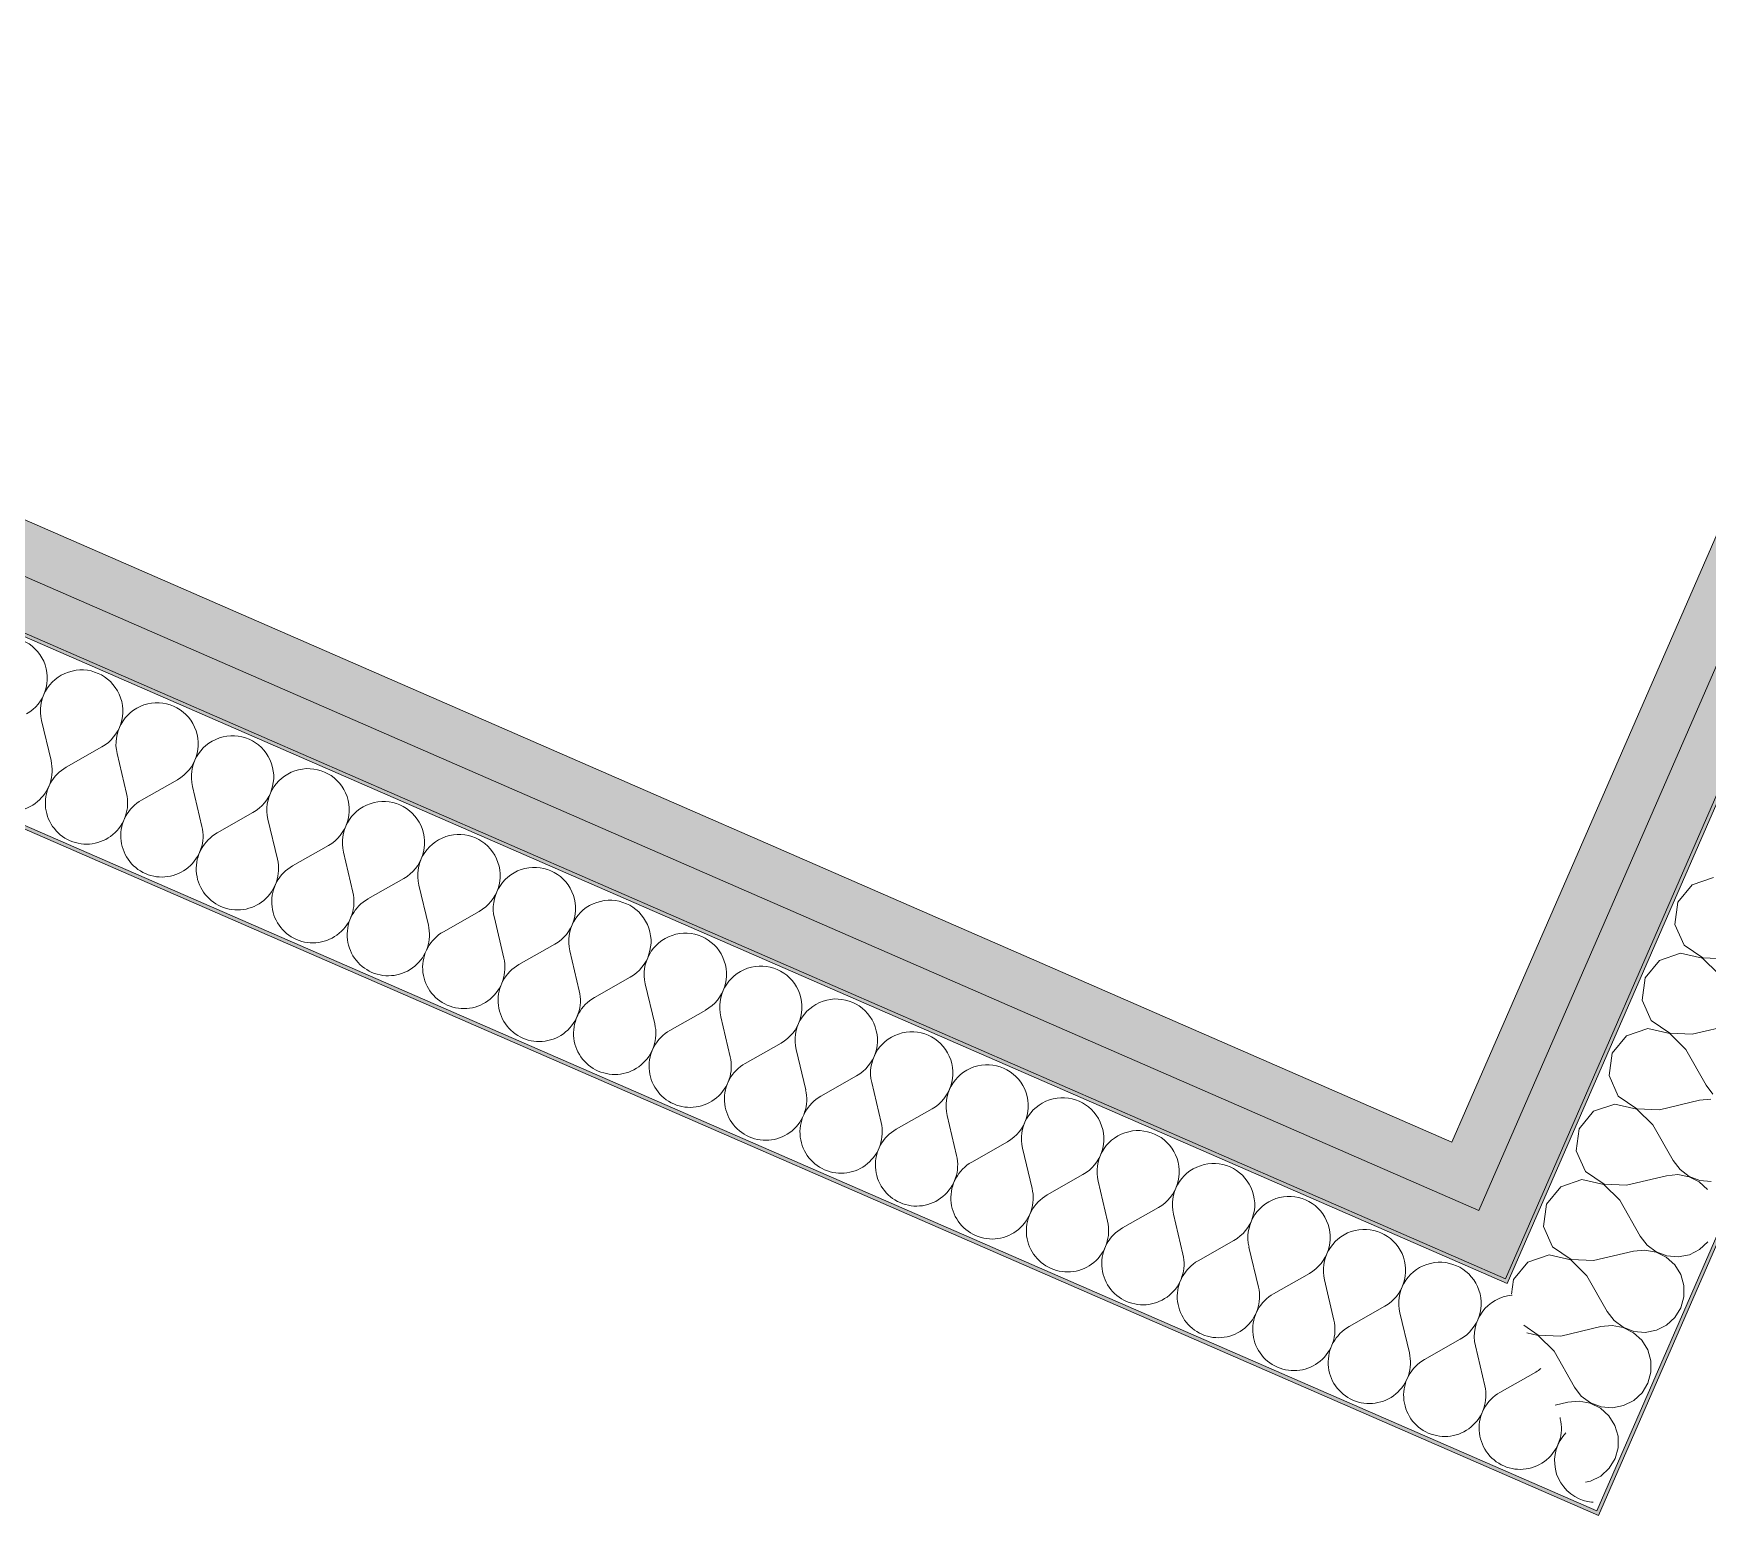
# Model space of a CAD drawing. Header units: millimetres. Extents: x -50172 to 90294, y -80883 to 25069.
# Drawn here: x -24158.6 to -23674.4, y -32461.8 to -32033.2 of the extents above; entities that cross this region are included whole.
import ezdxf

# ---------------------------------------------------------------- set-up
doc = ezdxf.new("R2010")
doc.units = ezdxf.units.MM
doc.header["$MEASUREMENT"] = 0
doc.layers.add('New_A-25-M_Wall_Int', color=7, linetype='Continuous')
doc.layers.add('New_A-25-M_Wall_Int_Pen_No__1', color=7, linetype='Continuous', lineweight=13)
doc.layers.add('New_A-25-M_Wall_Int_Pen_No__107', color=7, linetype='Continuous', lineweight=15, true_color=0xa6a6a6)

# ---------------------------------------------------------------- blocks, each defined once
blk = doc.blocks.new('*X483')
at = {"layer": 'New_A-25-M_Wall_Int_Pen_No__107', "linetype": 'Continuous'}
for p, q in [((-23672.68, -32277.32), (-23678.84, -32279.43)), ((-23678.84, -32279.43), (-23682.97, -32284.45)), ((-23682.97, -32284.45), (-23683.84, -32290.9)), ((-23683.84, -32290.9), (-23681.19, -32296.84)), ((-23681.19, -32296.84), (-23675.82, -32300.51)), ((-23688.35, -32301.25), (-23692.49, -32306.28)), ((-23682.2, -32299.15), (-23688.35, -32301.25)), ((-23675.85, -32300.6), (-23682.2, -32299.15)), ((-23671.22, -32305.16), (-23675.85, -32300.6)), ((-23675.82, -32300.51), (-23669.32, -32300.8)), ((-23692.49, -32306.28), (-23693.36, -32312.73)), ((-23693.36, -32312.73), (-23690.71, -32318.67)), ((-23691.71, -32320.97), (-23697.87, -32323.08)), ((-23685.37, -32322.42), (-23691.71, -32320.97)), ((-23690.71, -32318.67), (-23685.33, -32322.33)), ((-23678.83, -32322.62), (-23667.25, -32319.88)), ((-23697.87, -32323.08), (-23702, -32328.1)), ((-23680.74, -32326.99), (-23685.37, -32322.42)), ((-23685.33, -32322.33), (-23678.83, -32322.62)), ((-23680.74, -32326.99), (-23674.86, -32337.34)), ((-23702, -32328.1), (-23702.87, -32334.55)), ((-23702.87, -32334.55), (-23700.23, -32340.49)), ((-23700.23, -32340.49), (-23694.85, -32344.16)), ((-23673.49, -32341.4), (-23676.76, -32341.71)), ((-23674.86, -32337.34), (-23672.86, -32339.95)), ((-23707.39, -32344.9), (-23711.52, -32349.93)), ((-23701.23, -32342.8), (-23707.39, -32344.9)), ((-23694.89, -32344.25), (-23701.23, -32342.8)), ((-23690.25, -32348.81), (-23694.89, -32344.25)), ((-23694.85, -32344.16), (-23688.35, -32344.45)), ((-23688.35, -32344.45), (-23676.76, -32341.71)), ((-23711.52, -32349.93), (-23712.39, -32356.38)), ((-23690.25, -32348.81), (-23684.38, -32359.17)), ((-23712.39, -32356.38), (-23709.74, -32362.32)), ((-23684.38, -32359.17), (-23682.38, -32361.77)), ((-23710.75, -32364.62), (-23716.9, -32366.73)), ((-23704.4, -32366.07), (-23710.75, -32364.62)), ((-23709.74, -32362.32), (-23704.37, -32365.98)), ((-23697.87, -32366.27), (-23686.28, -32363.53)), ((-23683.01, -32363.22), (-23686.28, -32363.53)), ((-23679.78, -32363.82), (-23683.01, -32363.22)), ((-23682.38, -32361.77), (-23679.74, -32363.73)), ((-23676.84, -32365.28), (-23679.78, -32363.82)), ((-23679.74, -32363.73), (-23676.67, -32364.9)), ((-23674.4, -32367.48), (-23676.84, -32365.28)), ((-23676.67, -32364.9), (-23673.4, -32365.18)), ((-23716.9, -32366.73), (-23721.04, -32371.75)), ((-23699.77, -32370.64), (-23704.4, -32366.07)), ((-23704.37, -32365.98), (-23697.87, -32366.27)), ((-23721.04, -32371.75), (-23721.91, -32378.2)), ((-23699.77, -32370.64), (-23693.89, -32380.99)), ((-23721.91, -32378.2), (-23719.26, -32384.14)), ((-23719.26, -32384.14), (-23713.88, -32387.81)), ((-23692.53, -32385.05), (-23695.8, -32385.36)), ((-23693.89, -32380.99), (-23691.89, -32383.6)), ((-23689.3, -32385.65), (-23692.53, -32385.05)), ((-23691.89, -32383.6), (-23689.26, -32385.56)), ((-23679.69, -32386.38), (-23676.76, -32384.9)), ((-23676.76, -32384.9), (-23674.34, -32382.68)), ((-23726.42, -32388.55), (-23730.55, -32393.58)), ((-23720.26, -32386.45), (-23726.42, -32388.55)), ((-23713.92, -32387.9), (-23720.26, -32386.45)), ((-23709.29, -32392.46), (-23713.92, -32387.9)), ((-23713.88, -32387.81), (-23707.38, -32388.1)), ((-23707.38, -32388.1), (-23695.8, -32385.36)), ((-23686.35, -32387.1), (-23689.3, -32385.65)), ((-23689.26, -32385.56), (-23686.19, -32386.72)), ((-23683.92, -32389.31), (-23686.35, -32387.1)), ((-23686.19, -32386.72), (-23682.92, -32387)), ((-23682.18, -32392.1), (-23683.92, -32389.31)), ((-23682.92, -32387), (-23679.69, -32386.38)), ((-23730.55, -32393.58), (-23731.12, -32397.75)), ((-23709.29, -32392.46), (-23703.41, -32402.82)), ((-23681.27, -32395.25), (-23682.18, -32392.1)), ((-23682.14, -32401.7), (-23681.26, -32398.54)), ((-23681.26, -32398.54), (-23681.27, -32395.25)), ((-23703.41, -32402.82), (-23701.41, -32405.42)), ((-23683.86, -32404.5), (-23682.14, -32401.7)), ((-23727.56, -32406.8), (-23723.4, -32409.63)), ((-23723.44, -32409.72), (-23726.71, -32408.97)), ((-23716.9, -32409.92), (-23705.31, -32407.18)), ((-23702.04, -32406.87), (-23705.31, -32407.18)), ((-23698.81, -32407.47), (-23702.04, -32406.87)), ((-23701.41, -32405.42), (-23698.78, -32407.38)), ((-23695.87, -32408.93), (-23698.81, -32407.47)), ((-23698.78, -32407.38), (-23695.7, -32408.55)), ((-23693.44, -32411.13), (-23695.87, -32408.93)), ((-23695.7, -32408.55), (-23692.43, -32408.83)), ((-23692.43, -32408.83), (-23689.21, -32408.21)), ((-23689.21, -32408.21), (-23686.28, -32406.73)), ((-23686.28, -32406.73), (-23683.86, -32404.5)), ((-23718.8, -32414.29), (-23723.44, -32409.72)), ((-23723.4, -32409.63), (-23716.9, -32409.92)), ((-23691.7, -32413.92), (-23693.44, -32411.13)), ((-23690.79, -32417.08), (-23691.7, -32413.92)), ((-23718.8, -32414.29), (-23712.93, -32424.64)), ((-23690.78, -32420.36), (-23690.79, -32417.08)), ((-23693.38, -32426.33), (-23691.66, -32423.52)), ((-23691.66, -32423.52), (-23690.78, -32420.36)), ((-23712.93, -32424.64), (-23710.93, -32427.25)), ((-23710.93, -32427.25), (-23708.29, -32429.21)), ((-23698.72, -32430.03), (-23695.79, -32428.55)), ((-23695.79, -32428.55), (-23693.38, -32426.33)), ((-23718.5, -32429.87), (-23714.83, -32429.01)), ((-23711.56, -32428.7), (-23714.83, -32429.01)), ((-23708.33, -32429.3), (-23711.56, -32428.7)), ((-23705.39, -32430.75), (-23708.33, -32429.3)), ((-23708.29, -32429.21), (-23705.22, -32430.37)), ((-23702.95, -32432.96), (-23705.39, -32430.75)), ((-23705.22, -32430.37), (-23701.95, -32430.65)), ((-23701.22, -32435.75), (-23702.95, -32432.96)), ((-23701.95, -32430.65), (-23698.72, -32430.03)), ((-23700.31, -32438.9), (-23701.22, -32435.75)), ((-23701.18, -32445.35), (-23700.29, -32442.19)), ((-23700.29, -32442.19), (-23700.31, -32438.9)), ((-23702.89, -32448.15), (-23701.18, -32445.35)), ((-23709.75, -32452.15), (-23708.24, -32451.86)), ((-23708.24, -32451.86), (-23705.31, -32450.38)), ((-23705.31, -32450.38), (-23702.89, -32448.15))]:
    blk.add_line(p, q, dxfattribs=at)
blk = doc.blocks.new('Wall_112_1', base_point=(-23781.13, -32429.03))
at = {"layer": 'New_A-25-M_Wall_Int_Pen_No__107', "linetype": 'Continuous'}
for points in [[(-23443.07, -31653.77), (-23748.35, -32353.86), (-23740.6, -32373.61), (-23435.33, -31673.52)], [(-23435.33, -31673.52), (-23740.6, -32373.61), (-23732.84, -32393.35), (-23427.58, -31693.28)]]:
    blk.add_hatch(color=256, dxfattribs=at).paths.add_polyline_path(points)
at = {"layer": 'New_A-25-M_Wall_Int_Pen_No__107', "linetype": 'Continuous', "lineweight": 0, "true_color": 0x535353}
for points in [[(-23427.58, -31693.28), (-23732.84, -32393.35), (-23732.33, -32394.67), (-23427.06, -31694.6)], [(-23401.23, -31760.46), (-23706.48, -32460.49), (-23705.96, -32461.8), (-23400.72, -31761.78)]]:
    blk.add_hatch(color=251, dxfattribs=at).paths.add_polyline_path(points)
at = {"layer": 'New_A-25-M_Wall_Int_Pen_No__1', "linetype": 'Continuous'}
for p, q in [((-23435.33, -31673.52), (-23740.6, -32373.61)), ((-23427.58, -31693.28), (-23732.84, -32393.35)), ((-23427.06, -31694.6), (-23732.33, -32394.67)), ((-23401.23, -31760.46), (-23706.48, -32460.49))]:
    blk.add_line(p, q, dxfattribs=at)
at = {"layer": 'New_A-25-M_Wall_Int_Pen_No__1', "linetype": 'Continuous', "flags": 128}
for points in [[(-23443.07, -31653.77), (-23748.35, -32353.86)], [(-23705.96, -32461.8), (-23400.72, -31761.78)]]:
    blk.add_lwpolyline(points, dxfattribs=at)
at = {"layer": 'New_A-25-M_Wall_Int', "color": 250, "lineweight": 50, "true_color": 0x2a2a2a}
blk.add_blockref('*X483', (0, 0), dxfattribs=at)
blk = doc.blocks.new('*X487')
at = {"layer": 'New_A-25-M_Wall_Int_Pen_No__107', "linetype": 'Continuous'}
for p, q in [((-24156.24, -32231.9), (-24153.5, -32243.48)), ((-24138.78, -32239.51), (-24149.14, -32245.39)), ((-24134.42, -32241.41), (-24131.68, -32253)), ((-24116.96, -32249.03), (-24127.31, -32254.9)), ((-24112.59, -32250.93), (-24109.85, -32262.52)), ((-24095.13, -32258.54), (-24105.49, -32264.42)), ((-24090.77, -32260.45), (-24088.03, -32272.03)), ((-24073.31, -32268.06), (-24083.66, -32273.94)), ((-24068.94, -32269.96), (-24066.2, -32281.55)), ((-24051.48, -32277.58), (-24061.84, -32283.45)), ((-24047.12, -32279.48), (-24044.38, -32291.07)), ((-24029.66, -32287.09), (-24040.01, -32292.97)), ((-24025.29, -32289), (-24022.55, -32300.58)), ((-24007.83, -32296.61), (-24018.19, -32302.49)), ((-24003.47, -32298.51), (-24000.73, -32310.1)), ((-23986.01, -32306.13), (-23996.36, -32312)), ((-23981.64, -32308.03), (-23978.9, -32319.62)), ((-23964.18, -32315.64), (-23974.54, -32321.52)), ((-23959.82, -32317.55), (-23957.08, -32329.13)), ((-23942.36, -32325.16), (-23952.71, -32331.04)), ((-23938, -32327.06), (-23935.25, -32338.65)), ((-23920.54, -32334.68), (-23930.89, -32340.55)), ((-23916.17, -32336.58), (-23913.43, -32348.17)), ((-23898.71, -32344.19), (-23909.06, -32350.07)), ((-23894.35, -32346.1), (-23891.6, -32357.68)), ((-23876.89, -32353.71), (-23887.24, -32359.59)), ((-23872.52, -32355.61), (-23869.78, -32367.2)), ((-23855.06, -32363.23), (-23865.41, -32369.1)), ((-23850.7, -32365.13), (-23847.95, -32376.72)), ((-23833.24, -32372.74), (-23843.59, -32378.62)), ((-23828.87, -32374.65), (-23826.13, -32386.23)), ((-23811.41, -32382.26), (-23821.76, -32388.14)), ((-23807.05, -32384.16), (-23804.31, -32395.75)), ((-23789.59, -32391.78), (-23799.94, -32397.65)), ((-23785.22, -32393.68), (-23782.48, -32405.27)), ((-23767.76, -32401.29), (-23778.12, -32407.17)), ((-23763.4, -32403.2), (-23760.66, -32414.78)), ((-23745.94, -32410.81), (-23756.29, -32416.69)), ((-23741.57, -32412.71), (-23738.83, -32424.3)), ((-23724.11, -32420.33), (-23734.47, -32426.2)), ((-23717.09, -32433.47), (-23717.01, -32433.82))]:
    blk.add_line(p, q, dxfattribs=at)
for centre, start, end in [((-24166.48, -32219.64), 299.5705, 193.3103), ((-24144.66, -32229.16), 299.5705, 193.3103), ((-24122.83, -32238.67), 299.5705, 193.3103), ((-24101.01, -32248.19), 299.5705, 193.3103), ((-24165.09, -32246.22), 246.4404, 13.3103), ((-24143.26, -32255.74), 119.5705, 246.4404), ((-24079.18, -32257.71), 299.5705, 193.3103), ((-24143.26, -32255.74), 246.4404, 13.3103), ((-24121.44, -32265.26), 119.5705, 246.4404), ((-24057.36, -32267.22), 299.5705, 193.3103), ((-24121.44, -32265.26), 246.4404, 13.3103), ((-24099.61, -32274.77), 119.5705, 246.4404), ((-24035.53, -32276.74), 299.5705, 193.3103), ((-24099.61, -32274.77), 246.4404, 13.3103), ((-24077.79, -32284.29), 119.5705, 246.4404), ((-24013.71, -32286.26), 299.5705, 193.3103), ((-24077.79, -32284.29), 246.4404, 13.3103), ((-24055.96, -32293.81), 119.5705, 246.4404), ((-23991.88, -32295.77), 299.5705, 193.3103), ((-24055.96, -32293.81), 246.4404, 13.3103), ((-24034.14, -32303.32), 119.5705, 246.4404), ((-23970.06, -32305.29), 299.5705, 193.3103), ((-24034.14, -32303.32), 246.4404, 13.3103), ((-24012.31, -32312.84), 119.5705, 246.4404), ((-23948.23, -32314.81), 299.5705, 193.3103), ((-24012.31, -32312.84), 246.4404, 13.3103), ((-23990.49, -32322.36), 119.5705, 246.4404), ((-23926.41, -32324.32), 299.5705, 193.3103), ((-23990.49, -32322.36), 246.4404, 13.3103), ((-23968.66, -32331.87), 119.5705, 246.4404), ((-23904.59, -32333.84), 299.5705, 193.3103), ((-23968.66, -32331.87), 246.4404, 13.3103), ((-23946.84, -32341.39), 119.5705, 246.4404), ((-23882.76, -32343.36), 299.5705, 193.3103), ((-23946.84, -32341.39), 246.4404, 13.3103), ((-23925.01, -32350.91), 119.5705, 246.4404), ((-23860.94, -32352.87), 299.5705, 193.3103), ((-23925.01, -32350.91), 246.4404, 13.3103), ((-23903.19, -32360.42), 119.5705, 246.4404), ((-23839.11, -32362.39), 299.5705, 193.3103), ((-23903.19, -32360.42), 246.4404, 13.3103), ((-23881.36, -32369.94), 119.5705, 246.4404), ((-23817.29, -32371.91), 299.5705, 193.3103), ((-23881.36, -32369.94), 246.4404, 13.3103), ((-23859.54, -32379.46), 119.5705, 246.4404), ((-23795.46, -32381.42), 299.5705, 193.3103), ((-23859.54, -32379.46), 246.4404, 13.3103), ((-23837.71, -32388.97), 119.5705, 246.4404), ((-23773.64, -32390.94), 299.5705, 193.3103), ((-23837.71, -32388.97), 246.4404, 13.3103), ((-23815.89, -32398.49), 119.5705, 246.4404), ((-23751.81, -32400.46), 299.5705, 193.3103), ((-23815.89, -32398.49), 246.4404, 13.3103), ((-23794.07, -32408.01), 119.5705, 246.4404), ((-23729.99, -32409.97), 94.7594, 193.3103), ((-23794.07, -32408.01), 246.4404, 13.3103), ((-23772.24, -32417.52), 119.5705, 246.4404), ((-23772.24, -32417.52), 246.4404, 13.3103), ((-23750.42, -32427.04), 119.5705, 246.4404), ((-23729.99, -32409.97), 299.5705, 308.1214), ((-23750.42, -32427.04), 246.4404, 13.3103), ((-23728.59, -32436.56), 119.5705, 246.4404), ((-23728.59, -32436.56), 246.4404, 13.3103), ((-23706.77, -32446.07), 136.2791, 246.4404), ((-23706.77, -32446.07), 246.4404, 266.6018)]:
    blk.add_arc(centre, 11.9, start, end, dxfattribs=at)
blk = doc.blocks.new('Wall_114_1', base_point=(-23781.13, -32429.03))
at = {"layer": 'New_A-25-M_Wall_Int_Pen_No__107', "linetype": 'Continuous'}
for points in [[(-23748.35, -32353.86), (-28090.16, -30460.62), (-28082.38, -30480.37), (-23740.6, -32373.61)], [(-23740.6, -32373.61), (-28082.38, -30480.37), (-28074.61, -30500.12), (-23732.84, -32393.35)]]:
    blk.add_hatch(color=256, dxfattribs=at).paths.add_polyline_path(points)
at = {"layer": 'New_A-25-M_Wall_Int_Pen_No__107', "linetype": 'Continuous', "lineweight": 0, "true_color": 0x535353}
for points in [[(-23732.84, -32393.35), (-28074.61, -30500.12), (-28074.09, -30501.44), (-23732.33, -32394.67)], [(-23706.48, -32460.49), (-28048.19, -30567.28), (-28047.67, -30568.6), (-23705.96, -32461.8)]]:
    blk.add_hatch(color=251, dxfattribs=at).paths.add_polyline_path(points)
at = {"layer": 'New_A-25-M_Wall_Int_Pen_No__1', "linetype": 'Continuous'}
for p, q in [((-23740.6, -32373.61), (-28082.38, -30480.37)), ((-23732.84, -32393.35), (-28074.61, -30500.12)), ((-23732.33, -32394.67), (-28074.09, -30501.44)), ((-23706.48, -32460.49), (-28048.19, -30567.28))]:
    blk.add_line(p, q, dxfattribs=at)
at = {"layer": 'New_A-25-M_Wall_Int_Pen_No__1', "linetype": 'Continuous', "flags": 128}
for points in [[(-23748.35, -32353.86), (-28090.16, -30460.62)], [(-28047.67, -30568.6), (-23705.96, -32461.8)]]:
    blk.add_lwpolyline(points, dxfattribs=at)
at = {"layer": 'New_A-25-M_Wall_Int', "color": 250, "lineweight": 50, "true_color": 0x2a2a2a}
blk.add_blockref('*X487', (0, 0), dxfattribs=at)

msp = doc.modelspace()

# ---------------------------------------------------------------- block references
at = {"layer": 'New_A-25-M_Wall_Int', "color": 250, "lineweight": 50, "true_color": 0x2a2a2a}
for name in ['Wall_114_1', 'Wall_112_1']:
    msp.add_blockref(name, (-23781.13, -32429.03), dxfattribs=at)

doc.saveas('drawing.dxf')
